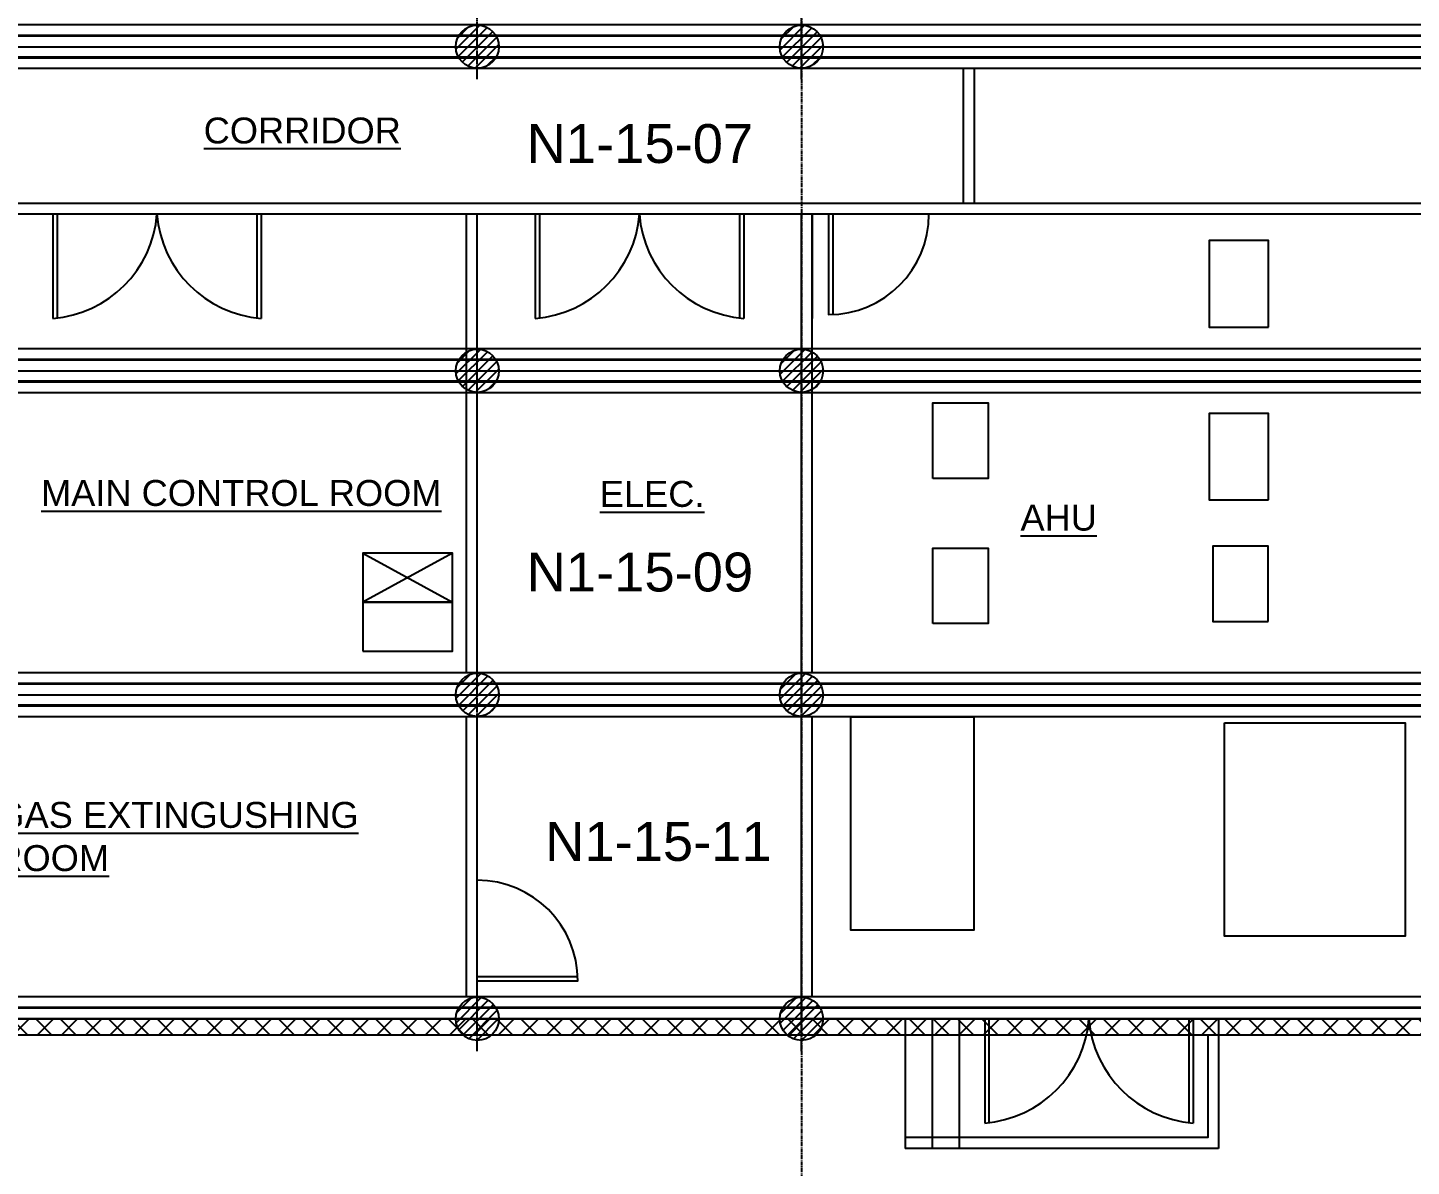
# Model space of a CAD drawing. Header units: millimetres. Extents: x 4080735 to 4152075, y -451436 to -400976.
# Drawn here: x 4101646 to 4114452, y -440028 to -429486 of the extents above; entities that cross this region are included whole.
import ezdxf
from ezdxf.enums import TextEntityAlignment as Align

# ---------------------------------------------------------------- set-up
doc = ezdxf.new("R2010")
doc.units = ezdxf.units.MM
doc.header["$LTSCALE"] = 60
doc.set_wipeout_variables(frame=1)
for name, pattern in [('120', [23, 20, -1, 1, -1]), ('CEN', [62, 60, -1, 0, -1]), ('CENTER', [2, 1.25, -0.25, 0.25, -0.25]), ('HIDDEN', [0.375, 0.25, -0.125])]:
    doc.linetypes.add(name, pattern=pattern)
for name, color, linetype in [('1CEN', 1, 'CEN'), ('1ST FL FW1-2', 3, 'Continuous'), ('3', 3, 'Continuous'), ('C_TEXT_01', 2, 'Continuous'), ('C_TEXT_CONTAINER NO', 7, 'Continuous'), ('CEN', 1, 'CENTER'), ('DIM-SCALE', 7, 'Continuous'), ('DOOR', 3, 'Continuous'), ('EQUIPMENT', 6, 'Continuous'), ('PILE', 4, 'Continuous')]:
    doc.layers.add(name, color=color, linetype=linetype)
doc.styles.add('Arial', font='arial.ttf')
doc.linetypes.add('FENCELINE1', pattern='A,1,-0.4,[133,ltypeshp.shx,S=0.4,R=0,X=-0.4,Y=0],-0.4,4', length=5.800000000000001)

# ---------------------------------------------------------------- blocks, each defined once
blk = doc.blocks.new('외각')
at = {"color": 8, "linetype": 'HIDDEN', "ltscale": 0.1}
for p, q in [((-15015.99999999985, -3774.82647863758), (-30016.00000000102, -3774.82647863758)), ((-15015.99999999985, -3782.316478637571), (-30016.00000000102, -3782.316478637571)), ((-15015.99999999985, -3977.827315318806), (-30016.00000000102, -3977.827315318806)), ((-15015.99999999985, -3985.317315318796), (-30016.00000000102, -3985.317315318796)), ((-15015.99999999985, -6774.827315317292), (-30016.00000000102, -6774.827315317292)), ((-15015.99999999985, -6782.317315317283), (-30016.00000000102, -6782.317315317283)), ((-15015.99999999753, -6977.754999999364), (-30015.99999999869, -6977.754999999364)), ((-15015.99999999753, -6985.244999999355), (-30015.99999999869, -6985.244999999355)), ((-15015.99999999753, -9774.754999997851), (-30015.99999999869, -9774.754999997851)), ((-15015.99999999753, -9782.244999997842), (-30015.99999999869, -9782.244999997842)), ((-15015.99999999753, -9977.755000001227), (-30015.99999999869, -9977.755000001227)), ((-15015.99999999753, -9985.245000001218), (-30015.99999999869, -9985.245000001218)), ((-15015.99999999753, -12774.75499999971), (-30015.99999999869, -12774.75499999971)), ((-15015.99999999753, -12782.2449999997), (-30015.99999999869, -12782.2449999997))]:
    blk.add_line(p, q, dxfattribs=at)
at = {"color": 8}
for p, q in [((-19518.99999999814, -4083.072315317579), (-19518.99999999814, -5330.07231531851)), ((-19418.99999999814, -4083.072315317579), (-19418.99999999814, -5330.07231531851)), ((-15219.00000000093, -5330.07231531851), (-34813.00000000093, -5330.07231531851)), ((-15219.00000000093, -5430.07231531851), (-34813.00000000093, -5430.07231531851)), ((-24115.99999999627, -9676.999999996275), (-24115.99999999627, -5430.07231531851)), ((-24015.99999999627, -9676.999999996275), (-24015.99999999627, -5430.07231531851)), ((-21015.99999999907, -9676.999999997206), (-21015.99999999907, -5430.07231531851)), ((-20915.99999999907, -9676.999999997206), (-20915.99999999907, -5430.07231531851)), ((-20915.99999999907, -5430.072315292433), (-20916.00000001024, -6395.07231529057)), ((-24115.99999999627, -12676.99999999814), (-24115.99999999627, -10083.00000000093)), ((-24015.99999999627, -12676.99999999814), (-24015.99999999627, -10083.00000000093)), ((-21015.99999999907, -12676.99999999907), (-21015.99999999907, -10083.00000000093)), ((-20915.99999999907, -12676.99999999907), (-20915.99999999907, -10083.00000000093))]:
    blk.add_line(p, q, dxfattribs=at)
for points in [[(-15016.00000000097, -3677.071478637576), (-30016.00000000097, -3677.07147863548), (-30016.00000000097, -3880.071478636586), (-15015.99999999865, -3880.071478637576)], [(-15016.00000000097, -4083.072315317346), (-30016.00000000097, -4083.072315319441), (-30016.00000000097, -3880.072315318335), (-15015.99999999865, -3880.072315317346)], [(-15016.00000000097, -6677.072315317288), (-30016.00000000097, -6677.072315315192), (-30016.00000000097, -6880.072315316298), (-15015.99999999865, -6880.072315317288)], [(-15015.99999999865, -7082.999999997905), (-30015.99999999865, -7083), (-30015.99999999865, -6879.999999998894), (-15015.99999999632, -6879.999999997905)], [(-15015.99999999865, -9676.999999997846), (-30015.99999999865, -9676.99999999575), (-30015.99999999865, -9879.999999996857), (-15015.99999999632, -9879.999999997846)], [(-15015.99999999865, -10082.99999999977), (-30015.99999999865, -10083.00000000186), (-30015.99999999865, -9880.000000000757), (-15015.99999999632, -9879.999999999767)], [(-15015.99999999865, -12676.99999999971), (-30015.99999999865, -12676.99999999761), (-30015.99999999865, -12879.99999999872), (-15015.99999999632, -12879.99999999971)]]:
    blk.add_lwpolyline(points, close=True, dxfattribs=at)
blk = doc.blocks.new('EQ')
at = {"layer": 'EQUIPMENT', "color": 253}
for p, q in [((-10791.02263122518, 7617.748601621948), (-9961.022631225176, 7164.748601621948)), ((-9961.022631225176, 7617.748601621948), (-10791.02263122518, 7164.748601621948))]:
    blk.add_line(p, q, dxfattribs=at)
for points in [[(-2406.924095501192, 9711.764661733061), (-2406.924095501192, 10511.76466173306), (-2956.924095501192, 10511.76466173306), (-2956.924095501192, 9711.764661733061)], [(-5513.000000004657, 8308.778684190474), (-5513.000000004657, 9008.778684190474), (-5003.000000004657, 9008.778684190474), (-5003.000000004657, 8308.778684190474)], [(-2406.924095501192, 8111.475866213441), (-2406.924095501192, 8911.47586621344), (-2956.924095501192, 8911.47586621344), (-2956.924095501192, 8111.475866213441)], [(-2411.924095501192, 6983.687070693821), (-2411.924095501192, 7683.687070693821), (-2921.924095501192, 7683.687070693821), (-2921.924095501192, 6983.687070693821)], [(-10791.02263122518, 7164.748601621948), (-9961.022631225176, 7164.748601621948), (-9961.022631225176, 7617.748601621948), (-10791.02263122518, 7617.748601621948)], [(-5513.000000004657, 6965.278684190474), (-5513.000000004657, 7665.278684190474), (-5003.000000004657, 7665.278684190474), (-5003.000000004657, 6965.278684190474)], [(-10791.02263122518, 6711.748601621948), (-9961.022631225176, 6711.748601621948), (-9961.022631225176, 7164.748601621948), (-10791.02263122518, 7164.748601621948)], [(-6272.500134474598, 6103.778684188612), (-5133.500134474598, 6103.778684188612), (-5133.500134474598, 4126.778684188612), (-6272.500134474598, 4126.778684188612)], [(-2813.500000004657, 6048.278684190474), (-1141.500000004657, 6048.278684190474), (-1141.500000004657, 4071.278684190474), (-2813.500000004657, 4071.278684190474)]]:
    blk.add_lwpolyline(points, close=True, dxfattribs=at)
blk = doc.blocks.new('406.9X9')
at = {"layer": 'PILE', "linetype": 'ByBlock'}
h = blk.add_hatch(dxfattribs=at)
h.set_pattern_fill('ANSI31', color=256, scale=500, style=0)
h.set_pattern_definition([(45, (0, 0), (-44.19417382415921, 44.19417382415922), [])])
edge = h.paths.add_edge_path()
edge.add_arc((0, 0), 200, 0, 360)
at = {"layer": 'CEN', "linetype": '120', "ltscale": 0.1}
for p, q in [((-2.041279203118641e-13, -300.0000000002728), (1.36932592852984e-13, 299.9999999997272)), ((-300.0000000006585, -9.311919391659459e-10), (299.9999999993414, -9.314477345508195e-10))]:
    blk.add_line(p, q, dxfattribs=at)
at = {"layer": 'PILE', "linetype": 'ByBlock'}
blk.add_circle((0, 0), 200, dxfattribs=at)

msp = doc.modelspace()

# ---------------------------------------------------------------- block references
at = {"color": 8}
msp.add_blockref('외각', (4129823.760404499, -425782.0035934308), dxfattribs=at)

# ---------------------------------------------------------------- next in the draw order: block references
at = {"layer": 'EQUIPMENT', "color": 3}
msp.add_blockref('EQ', (4115537.760404503, -441968.7822776194), dxfattribs=at)

# ---------------------------------------------------------------- next in the draw order: hatches: boundary and pattern name
at = {"layer": '1ST FL FW1-2'}
h = msp.add_hatch(dxfattribs=at)
h.set_pattern_fill('ANSI37', color=8, scale=50)
h.set_pattern_definition([(45, (-108366.3274922878, 160913.1576123672), (-112.2532015133644, 112.2532015133644), []), (135, (-108366.3274922878, 160913.1576123672), (-112.2532015133644, -112.2532015133644), [])])
h.paths.add_polyline_path([(4099657.7604045, -438662.0035934295), (4099657.759681344, -438812.0035934278), (4114657.760404503, -438812.0751857657), (4114657.760404503, -444812.0035934268), (4129957.600489838, -444812.003593602), (4129973.760319165, -429662.1635933397), (4129823.760404499, -429662.0035934308), (4129807.760404504, -444662.0035936003), (4114807.760404503, -444662.0035934286), (4114807.760404503, -438662.0759089188)])

# ---------------------------------------------------------------- next in the draw order: linework, layer by layer
at = {"color": 8}
for p, q in [((4109768.237773264, -438662.003793365), (4109768.237773264, -439862.0037933639)), ((4110018.237773264, -438662.003793365), (4110018.237773264, -439862.0037933639)), ((4110268.237773264, -438662.003793365), (4110268.237773264, -439862.0037933639)), ((4112668.237773264, -438662.003793365), (4112668.237773264, -439862.0037933639)), ((4112668.237773264, -439862.0037933639), (4109768.237773264, -439862.0037933636))]:
    msp.add_line(p, q, dxfattribs=at)
at = {"layer": '1CEN', "color": 1, "linetype": 'CENTER', "ltscale": 0.5}
for p, q in [((4108807.760404488, -407162.0759087493), (4108807.760404488, -445662.0759087484)), ((4093807.760404488, -429662.0759087484), (4130807.760404488, -429662.0759087484)), ((4093807.760404488, -432662.0759087484), (4130807.760404488, -432662.0759087484)), ((4093807.760404488, -435662.0759087484), (4130807.760404488, -435662.0759087484)), ((4093807.760404488, -438662.0759087484), (4130807.760404488, -438662.0759087484))]:
    msp.add_line(p, q, dxfattribs=at)
at = {"layer": '1ST FL FW1-2', "color": 8}
for points in [[(4129973.760319165, -429662.1635933397), (4129957.600489838, -444812.003593602), (4114657.760404503, -444812.0035934268), (4114657.760404503, -438812.0751857657), (4099657.759681344, -438812.0035934278)], [(4129823.760404499, -429662.0035934308), (4129807.760404504, -444662.0035936003), (4114807.760404503, -444662.0035934286), (4114807.760404503, -438662.0759089188), (4099657.7604045, -438662.0035934295)]]:
    msp.add_lwpolyline(points, dxfattribs=at)
at = {"layer": '3', "color": 8, "linetype": 'FENCELINE1', "ltscale": 0.01}
msp.add_lwpolyline([(4112568.237773264, -438812.003793365), (4112568.237773264, -439762.0037933639), (4109768.237773264, -439762.0037933639)], dxfattribs=at)
at = {"layer": 'DOOR', "color": 8}
for p, q in [((4101877.779191452, -431212.0759087232), (4101877.77919144, -432177.0759087214)), ((4101917.779191453, -431212.0759087232), (4101917.77919144, -432173.3215989712)), ((4103767.779191454, -431212.0759087465), (4103767.779191442, -432173.3215989945)), ((4103807.779191456, -431212.0759087465), (4103807.779191444, -432177.0759087446)), ((4106342.760404503, -431212.0759087232), (4106342.76040449, -432177.0759087214)), ((4106382.760404503, -431212.0759087232), (4106382.760404491, -432173.3215989712)), ((4108232.760404505, -431212.0759087465), (4108232.760404493, -432173.3215989945)), ((4108272.760404507, -431212.0759087465), (4108272.760404495, -432177.0759087446)), ((4109097.760404502, -431212.0759087493), (4109097.760404502, -432141.2152954954)), ((4105807.760404503, -438269.003593428), (4106736.899791249, -438269.003593428)), ((4110503.237773272, -438662.0035935435), (4110503.237773261, -439627.0035935416)), ((4110543.237773274, -438662.0035935435), (4110543.237773261, -439623.2492837915)), ((4112393.237773275, -438662.0035935668), (4112393.237773263, -439623.2492838147)), ((4112433.237773277, -438662.0035935668), (4112433.237773265, -439627.0035935649))]:
    msp.add_line(p, q, dxfattribs=at)
for points in [[(4109057.7604045, -431212.0759087493), (4109057.7604045, -432142.0759087493, 0.414213562373095), (4109987.760404501, -431212.0759087493, 0.414213562373095)], [(4105807.760404503, -438309.0035934289), (4106737.760404503, -438309.0035934289, 0.414213562373095), (4105807.760404503, -437379.003593428, 0.414213562373095)]]:
    msp.add_lwpolyline(points, format="xyb", dxfattribs=at)
for centre, start, end in [((4101800.091017489, -431134.3877347586), 274.2610965970434, 355.7389034049236), ((4103885.46736542, -431134.3877347847), 184.2610965950764, 265.7389034029566), ((4106265.07223054, -431134.3877347586), 274.2610965970434, 355.7389034049236), ((4108350.448578471, -431134.3877347847), 184.2610965950764, 265.7389034029566), ((4110425.54959931, -438584.3154195789), 274.2610965970434, 355.7389034049236), ((4112510.925947241, -438584.3154196049), 184.2610965950764, 265.7389034029566)]:
    msp.add_arc(centre, 1045.578347374056, start, end, dxfattribs=at)

# ---------------------------------------------------------------- next in the draw order: block references
at = {"layer": 'DIM-SCALE'}
for p in [(4105807.7604045, -429662.003593428), (4108807.7604045, -429662.003593428), (4105807.7604045, -432662.0035934297), (4108807.7604045, -432662.0035934297), (4105807.760404488, -435662.0759087484), (4108807.760404488, -435662.0759087484), (4105807.760404488, -438662.0759087484), (4108807.760404488, -438662.0759087484)]:
    msp.add_blockref('406.9X9', p, dxfattribs=at)

# ---------------------------------------------------------------- next in the draw order: texts
at = {"layer": 'C_TEXT_01', "char_height": 240, "width": 3620.743883168245, "attachment_point": 1, "style": 'Arial'}
for s, insert in [('{\\LCORRIDOR}', (4103275.03247373, -430317.6888115713)), ('{\\LMAIN CONTROL ROOM}', (4101769.470170729, -433673.5193528924)), ('{\\LELEC.}', (4106941.134890667, -433682.2419083351)), ('{\\LAHU}', (4110834.533027798, -433902.1071301675)), ('{\\LGAS EXTINGUSHING\\PROOM}', (4101356.319558084, -436653.9672726653))]:
    msp.add_mtext(s, dxfattribs=dict(at, insert=insert))

# ---------------------------------------------------------------- next in the draw order: wipeouts: each hides what was drawn before it
for points in [[(4106151.836015357, -430870.6612320096), (4108446.946520132, -430870.6612320096), (4108446.946520132, -430251.04868085), (4106151.836015357, -430251.04868085)], [(4106151.836015357, -434837.6165769751), (4108446.946520132, -434837.6165769751), (4108446.946520132, -434218.0040258155), (4106151.836015357, -434218.0040258155)], [(4106323.033683202, -437331.7288930823), (4108618.144187977, -437331.7288930823), (4108618.144187977, -436712.1163419227), (4106323.033683202, -436712.1163419227)]]:
    msp.add_wipeout(points).dxf.layer = 'C_TEXT_CONTAINER NO'

# ---------------------------------------------------------------- next in the draw order: texts
at = {"layer": 'C_TEXT_CONTAINER NO', "color": 3, "style": 'Arial'}
for s, p in [('N1-15-07', (4107312.651840732, -430558.5220778488)), ('N1-15-09', (4107312.651840732, -434525.4774228143)), ('N1-15-11', (4107483.849508577, -437019.5897389216))]:
    msp.add_text(s, height=360, dxfattribs=at).set_placement(p, align=Align.MIDDLE_CENTER)

doc.saveas('drawing.dxf')
